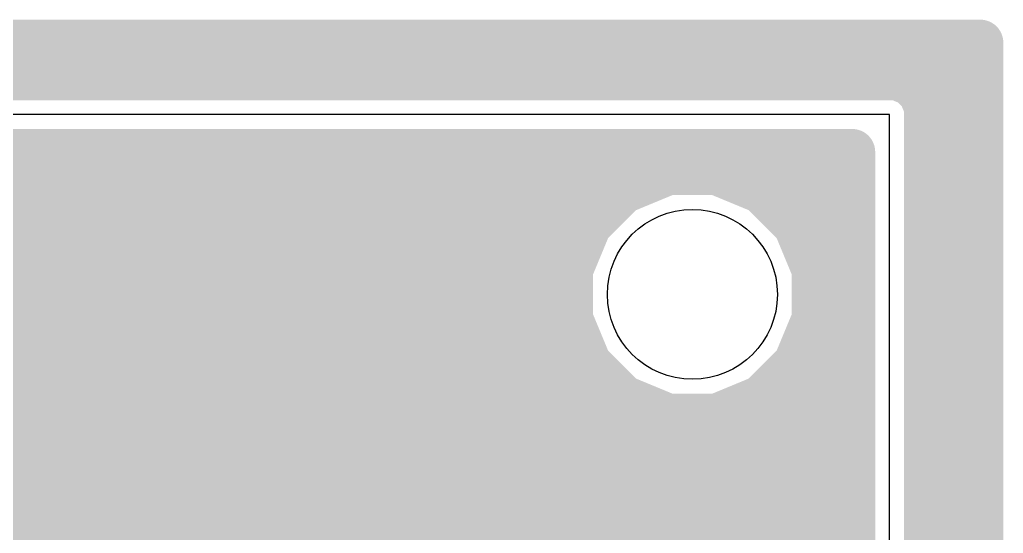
# Model space of a CAD drawing. Extents: x -2.9 to 49.9, y -3.5 to 62.6.
# Drawn here: x 32.58 to 49.94, y 53.57 to 62.64 of the extents above; entities that cross this region are included whole.
import ezdxf

# ---------------------------------------------------------------- set-up
doc = ezdxf.new("R2010")
doc.units = 0
doc.layers.add('16', color=175, linetype='CONTINUOUS')
doc.layers.add('20', color=251, linetype='CONTINUOUS')

msp = doc.modelspace()

# ---------------------------------------------------------------- linework, layer by layer
at = {"layer": '16'}
for points, const_width in [([(-2.54, 62.23), (49.53, 62.23)], 0.8128), ([(49.53, 62.23), (49.53, -1.27)], 0.8128), ([(-2.54, 61.7728), (49.53, 61.7728)], 0.8128), ([(48.0614, 61.6204), (-1.4014, 61.6204)], 0.8128), ([(48.3041, 61.5199), (48.0614, 61.6204)], 0.8128), ([(48.4899, 61.3341), (48.3041, 61.5199)], 0.8128), ([(48.5904, 61.0914), (48.4899, 61.3341)], 0.8128), ([(48.5904, -0.1114), (48.5904, 61.0914)], 0.8128), ([(48.5904, 60.96), (49.53, 60.96)], 0.8128), ([(-0.508, 60.198), (47.168, 60.198)], 1.016), ([(-0.6096, 60.2996), (47.2696, 60.2996)], 0.8128), ([(47.168, 60.198), (47.168, 20.4757)], 1.016), ([(47.2696, 60.2996), (47.2696, 20.2304)], 0.8128), ([(-0.6096, 60.1472), (47.2696, 60.1472)], 0.8128), ([(2.6036, 59.944), (43.7514, 59.944)], 1.016), ([(44.0001, 60.047), (43.1687, 59.7026)], 1.016), ([(44.8999, 60.047), (44.0001, 60.047)], 1.016), ([(45.7313, 59.7026), (44.8999, 60.047)], 1.016), ([(45.1486, 59.944), (47.168, 59.944)], 1.016), ([(48.5904, 60.1472), (49.53, 60.1472)], 0.8128), ([(44.0203, 59.9454), (43.2262, 59.6165)], 0.8128), ([(44.8797, 59.9454), (44.0203, 59.9454)], 0.8128), ([(45.6738, 59.6165), (44.8797, 59.9454)], 0.8128), ([(43.1687, 59.7026), (42.5324, 59.0663)], 1.016), ([(46.3676, 59.0663), (45.7313, 59.7026)], 1.016), ([(43.2262, 59.6165), (42.6185, 59.0088)], 0.8128), ([(46.2815, 59.0088), (45.6738, 59.6165)], 0.8128), ([(3.4109, 59.3344), (42.9441, 59.3344)], 0.8128), ([(45.9559, 59.3344), (47.2696, 59.3344)], 0.8128), ([(48.5904, 59.3344), (49.53, 59.3344)], 0.8128), ([(42.5324, 59.0663), (42.188, 58.2349)], 1.016), ([(46.712, 58.2349), (46.3676, 59.0663)], 1.016), ([(3.8799, 58.928), (42.4751, 58.928)], 1.016), ([(42.6185, 59.0088), (42.2896, 58.2147)], 0.8128), ([(46.6104, 58.2147), (46.2815, 59.0088)], 0.8128), ([(46.4249, 58.928), (47.168, 58.928)], 1.016), ([(3.9383, 58.5216), (42.4167, 58.5216)], 0.8128), ([(46.4833, 58.5216), (47.2696, 58.5216)], 0.8128), ([(48.5904, 58.5216), (49.53, 58.5216)], 0.8128), ([(42.188, 58.2349), (42.188, 57.3351)], 1.016), ([(46.712, 57.3351), (46.712, 58.2349)], 1.016), ([(42.2896, 58.2147), (42.2896, 57.3553)], 0.8128), ([(46.6104, 57.3553), (46.6104, 58.2147)], 0.8128), ([(4.167, 57.912), (42.188, 57.912)], 1.016), ([(46.712, 57.912), (47.168, 57.912)], 1.016), ([(4.0654, 57.7088), (42.2896, 57.7088)], 0.8128), ([(46.6104, 57.7088), (47.2696, 57.7088)], 0.8128), ([(48.5904, 57.7088), (49.53, 57.7088)], 0.8128), ([(42.188, 57.3351), (42.5324, 56.5037)], 1.016), ([(46.3676, 56.5037), (46.712, 57.3351)], 1.016), ([(42.2896, 57.3553), (42.6185, 56.5612)], 0.8128), ([(46.2815, 56.5612), (46.6104, 57.3553)], 0.8128), ([(3.8752, 56.896), (42.4798, 56.896)], 0.8128), ([(3.9851, 56.896), (42.3699, 56.896)], 1.016), ([(46.4202, 56.896), (47.2696, 56.896)], 0.8128), ([(46.5301, 56.896), (47.168, 56.896)], 1.016), ([(48.5904, 56.896), (49.53, 56.896)], 0.8128), ([(42.5324, 56.5037), (43.1687, 55.8674)], 1.016), ([(42.6185, 56.5612), (43.2262, 55.9535)], 0.8128), ([(45.7313, 55.8674), (46.3676, 56.5037)], 1.016), ([(45.6738, 55.9535), (46.2815, 56.5612)], 0.8128), ([(3.2585, 56.0832), (43.0965, 56.0832)], 0.8128), ([(45.8035, 56.0832), (47.2696, 56.0832)], 0.8128), ([(48.5904, 56.0832), (49.53, 56.0832)], 0.8128), ([(3.1989, 55.88), (43.156, 55.88)], 1.016), ([(43.1687, 55.8674), (44.0001, 55.523)], 1.016), ([(43.2262, 55.9535), (44.0203, 55.6246)], 0.8128), ([(44.8999, 55.523), (45.7313, 55.8674)], 1.016), ([(44.8797, 55.6246), (45.6738, 55.9535)], 0.8128), ([(45.744, 55.88), (47.168, 55.88)], 1.016), ([(44.0001, 55.523), (44.8999, 55.523)], 1.016), ([(44.0203, 55.6246), (44.8797, 55.6246)], 0.8128), ([(-0.6096, 55.2704), (47.2696, 55.2704)], 0.8128), ([(48.5904, 55.2704), (49.53, 55.2704)], 0.8128), ([(17.8484, 54.864), (47.168, 54.864)], 1.016), ([(18.1111, 54.4576), (47.2696, 54.4576)], 0.8128), ([(48.5904, 54.4576), (49.53, 54.4576)], 0.8128), ([(18.534, 53.848), (47.168, 53.848)], 1.016), ([(18.4324, 53.6448), (47.2696, 53.6448)], 0.8128), ([(48.5904, 53.6448), (49.53, 53.6448)], 0.8128)]:
    msp.add_lwpolyline(points, dxfattribs=dict(at, const_width=const_width))
for points, const_width in [([(49.7332, 62.23, 1), (49.3268, 62.23)], 0.4064), ([(49.53, 62.0268, 1), (49.53, 62.4332)], 0.4064), ([(49.53, 61.5696, 1), (49.53, 61.976)], 0.4064), ([(48.1391, 61.8081, 1), (47.9836, 61.4327)], 0.4064), ([(48.0614, 61.4172, 1), (48.0614, 61.8236)], 0.4064), ([(48.4478, 61.6635, 1), (48.1604, 61.3762)], 0.4064), ([(48.2263, 61.3321, 1), (48.3818, 61.7076)], 0.4064), ([(48.6776, 61.4118, 1), (48.3021, 61.2563)], 0.4064), ([(48.3462, 61.1904, 1), (48.6335, 61.4778)], 0.4064), ([(48.7936, 61.0914, 1), (48.3872, 61.0914)], 0.4064), ([(48.5904, 61.1632, 1), (48.5904, 60.7568)], 0.4064), ([(48.4027, 61.0136, 1), (48.7781, 61.1691)], 0.4064), ([(49.53, 60.7568, 1), (49.53, 61.1632)], 0.4064), ([(47.422, 60.198, 1), (46.914, 60.198)], 0.508), ([(47.4728, 60.2996, 1), (47.0664, 60.2996)], 0.4064), ([(47.168, 59.944, 1), (47.168, 60.452)], 0.508), ([(47.2696, 60.0964, 1), (47.2696, 60.5028)], 0.4064), ([(44.0001, 60.301, 1), (44.0001, 59.793)], 0.508), ([(43.7514, 59.69, 1), (43.7514, 60.198)], 0.508), ([(44.0973, 59.8123, 1), (43.9029, 60.2817)], 0.508), ([(44.9971, 60.2817, 1), (44.8027, 59.8123)], 0.508), ([(45.1486, 60.198, 1), (45.1486, 59.69)], 0.508), ([(44.8999, 59.793, 1), (44.8999, 60.301)], 0.508), ([(47.168, 59.69, 1), (47.168, 60.198)], 0.508), ([(47.2696, 59.944, 1), (47.2696, 60.3504)], 0.4064), ([(48.5904, 60.3504, 1), (48.5904, 59.944)], 0.4064), ([(49.53, 59.944, 1), (49.53, 60.3504)], 0.4064), ([(44.0203, 60.1486, 1), (44.0203, 59.7422)], 0.4064), ([(44.098, 59.7577, 1), (43.9425, 60.1331)], 0.4064), ([(44.9575, 60.1331, 1), (44.802, 59.7577)], 0.4064), ([(44.8797, 59.7422, 1), (44.8797, 60.1486)], 0.4064), ([(43.0715, 59.9373, 1), (43.2659, 59.468)], 0.508), ([(43.3483, 59.523, 1), (42.9891, 59.8822)], 0.508), ([(45.9109, 59.8822, 1), (45.5517, 59.523)], 0.508), ([(45.6341, 59.468, 1), (45.8285, 59.9373)], 0.508), ([(43.1485, 59.8042, 1), (43.304, 59.4288)], 0.4064), ([(43.3699, 59.4728, 1), (43.0825, 59.7602)], 0.4064), ([(45.8174, 59.7602, 1), (45.5301, 59.4728)], 0.4064), ([(45.596, 59.4288, 1), (45.7515, 59.8042)], 0.4064), ([(42.9441, 59.1312, 1), (42.9441, 59.5376)], 0.4064), ([(45.9559, 59.5376, 1), (45.9559, 59.1312)], 0.4064), ([(47.2696, 59.1312, 1), (47.2696, 59.5376)], 0.4064), ([(48.5904, 59.5376, 1), (48.5904, 59.1312)], 0.4064), ([(49.53, 59.1312, 1), (49.53, 59.5376)], 0.4064), ([(42.767, 58.9691, 1), (42.2977, 59.1635)], 0.508), ([(46.6023, 59.1635, 1), (46.133, 58.9691)], 0.508), ([(42.3528, 59.2459, 1), (42.712, 58.8867)], 0.508), ([(42.4751, 58.674, 1), (42.4751, 59.182)], 0.508), ([(42.8062, 58.931, 1), (42.4308, 59.0865)], 0.4064), ([(46.4692, 59.0865, 1), (46.0938, 58.931)], 0.4064), ([(46.4249, 59.182, 1), (46.4249, 58.674)], 0.508), ([(46.188, 58.8867, 1), (46.5472, 59.2459)], 0.508), ([(47.168, 58.674, 1), (47.168, 59.182)], 0.508), ([(42.4748, 59.1524, 1), (42.7622, 58.8651)], 0.4064), ([(46.1378, 58.8651, 1), (46.4252, 59.1524)], 0.4064), ([(42.4167, 58.3184, 1), (42.4167, 58.7248)], 0.4064), ([(46.4833, 58.7248, 1), (46.4833, 58.3184)], 0.4064), ([(47.2696, 58.3184, 1), (47.2696, 58.7248)], 0.4064), ([(48.5904, 58.7248, 1), (48.5904, 58.3184)], 0.4064), ([(49.53, 58.3184, 1), (49.53, 58.7248)], 0.4064), ([(42.442, 58.2349, 1), (41.934, 58.2349)], 0.508), ([(46.966, 58.2349, 1), (46.458, 58.2349)], 0.508), ([(41.9533, 58.3321, 1), (42.4227, 58.1377)], 0.508), ([(42.4928, 58.2147, 1), (42.0864, 58.2147)], 0.4064), ([(42.1019, 58.2925, 1), (42.4773, 58.137)], 0.4064), ([(46.8136, 58.2147, 1), (46.4072, 58.2147)], 0.4064), ([(46.4227, 58.137, 1), (46.7981, 58.2925)], 0.4064), ([(46.4773, 58.1377, 1), (46.9467, 58.3321)], 0.508), ([(42.188, 57.658, 1), (42.188, 58.166)], 0.508), ([(46.712, 58.166, 1), (46.712, 57.658)], 0.508), ([(47.168, 57.658, 1), (47.168, 58.166)], 0.508), ([(42.2896, 57.5056, 1), (42.2896, 57.912)], 0.4064), ([(46.6104, 57.912, 1), (46.6104, 57.5056)], 0.4064), ([(47.2696, 57.5056, 1), (47.2696, 57.912)], 0.4064), ([(48.5904, 57.912, 1), (48.5904, 57.5056)], 0.4064), ([(49.53, 57.5056, 1), (49.53, 57.912)], 0.4064), ([(42.4227, 57.4323, 1), (41.9533, 57.2379)], 0.508), ([(46.9467, 57.2379, 1), (46.4773, 57.4323)], 0.508), ([(42.4773, 57.433, 1), (42.1019, 57.2775)], 0.4064), ([(46.7981, 57.2775, 1), (46.4227, 57.433)], 0.4064), ([(41.934, 57.3351, 1), (42.442, 57.3351)], 0.508), ([(42.0864, 57.3553, 1), (42.4928, 57.3553)], 0.4064), ([(46.458, 57.3351, 1), (46.966, 57.3351)], 0.508), ([(46.4072, 57.3553, 1), (46.8136, 57.3553)], 0.4064), ([(42.3699, 56.642, 1), (42.3699, 57.15)], 0.508), ([(42.4798, 56.6928, 1), (42.4798, 57.0992)], 0.4064), ([(46.4202, 57.0992, 1), (46.4202, 56.6928)], 0.4064), ([(46.5301, 57.15, 1), (46.5301, 56.642)], 0.508), ([(47.168, 56.642, 1), (47.168, 57.15)], 0.508), ([(47.2696, 56.6928, 1), (47.2696, 57.0992)], 0.4064), ([(48.5904, 57.0992, 1), (48.5904, 56.6928)], 0.4064), ([(49.53, 56.6928, 1), (49.53, 57.0992)], 0.4064), ([(42.712, 56.6833, 1), (42.3528, 56.3241)], 0.508), ([(42.7622, 56.7049, 1), (42.4748, 56.4175)], 0.4064), ([(46.5472, 56.3241, 1), (46.188, 56.6833)], 0.508), ([(46.4252, 56.4175, 1), (46.1378, 56.7049)], 0.4064), ([(42.2977, 56.4065, 1), (42.767, 56.6009)], 0.508), ([(42.4308, 56.4835, 1), (42.8062, 56.639)], 0.4064), ([(46.133, 56.6009, 1), (46.6023, 56.4065)], 0.508), ([(46.0938, 56.639, 1), (46.4692, 56.4835)], 0.4064), ([(43.0965, 55.88, 1), (43.0965, 56.2864)], 0.4064), ([(45.8035, 56.2864, 1), (45.8035, 55.88)], 0.4064), ([(47.2696, 55.88, 1), (47.2696, 56.2864)], 0.4064), ([(48.5904, 56.2864, 1), (48.5904, 55.88)], 0.4064), ([(49.53, 55.88, 1), (49.53, 56.2864)], 0.4064), ([(43.2659, 56.102, 1), (43.0715, 55.6327)], 0.508), ([(42.9891, 55.6878, 1), (43.3483, 56.047)], 0.508), ([(43.304, 56.1412, 1), (43.1485, 55.7658)], 0.4064), ([(43.0825, 55.8098, 1), (43.3699, 56.0972)], 0.4064), ([(43.156, 55.626, 1), (43.156, 56.134)], 0.508), ([(45.5517, 56.047, 1), (45.9109, 55.6878)], 0.508), ([(45.744, 56.134, 1), (45.744, 55.626)], 0.508), ([(45.5301, 56.0972, 1), (45.8174, 55.8098)], 0.4064), ([(45.8285, 55.6327, 1), (45.6341, 56.102)], 0.508), ([(45.7515, 55.7658, 1), (45.596, 56.1412)], 0.4064), ([(47.168, 55.626, 1), (47.168, 56.134)], 0.508), ([(44.0001, 55.777, 1), (44.0001, 55.269)], 0.508), ([(44.0203, 55.8278, 1), (44.0203, 55.4214)], 0.4064), ([(43.9029, 55.2883, 1), (44.0973, 55.7577)], 0.508), ([(43.9425, 55.4369, 1), (44.098, 55.8123)], 0.4064), ([(44.8027, 55.7577, 1), (44.9971, 55.2883)], 0.508), ([(44.802, 55.8123, 1), (44.9575, 55.4369)], 0.4064), ([(44.8999, 55.269, 1), (44.8999, 55.777)], 0.508), ([(44.8797, 55.4214, 1), (44.8797, 55.8278)], 0.4064), ([(47.2696, 55.0672, 1), (47.2696, 55.4736)], 0.4064), ([(48.5904, 55.4736, 1), (48.5904, 55.0672)], 0.4064), ([(49.53, 55.0672, 1), (49.53, 55.4736)], 0.4064), ([(47.168, 54.61, 1), (47.168, 55.118)], 0.508), ([(47.2696, 54.2544, 1), (47.2696, 54.6608)], 0.4064), ([(48.5904, 54.6608, 1), (48.5904, 54.2544)], 0.4064), ([(49.53, 54.2544, 1), (49.53, 54.6608)], 0.4064), ([(47.168, 53.594, 1), (47.168, 54.102)], 0.508), ([(47.2696, 53.4416, 1), (47.2696, 53.848)], 0.4064), ([(48.5904, 53.848, 1), (48.5904, 53.4416)], 0.4064), ([(49.53, 53.4416, 1), (49.53, 53.848)], 0.4064)]:
    msp.add_lwpolyline(points, format="xyb", dxfattribs=dict(at, const_width=const_width))
at = {"layer": '20'}
for p, q in [((47.93, 60.96), (-1.27, 60.96)), ((47.93, 0.02), (47.93, 60.96))]:
    msp.add_line(p, q, dxfattribs=at)
msp.add_circle((44.45, 57.785), 1.5, dxfattribs=at)

doc.saveas('drawing.dxf')
